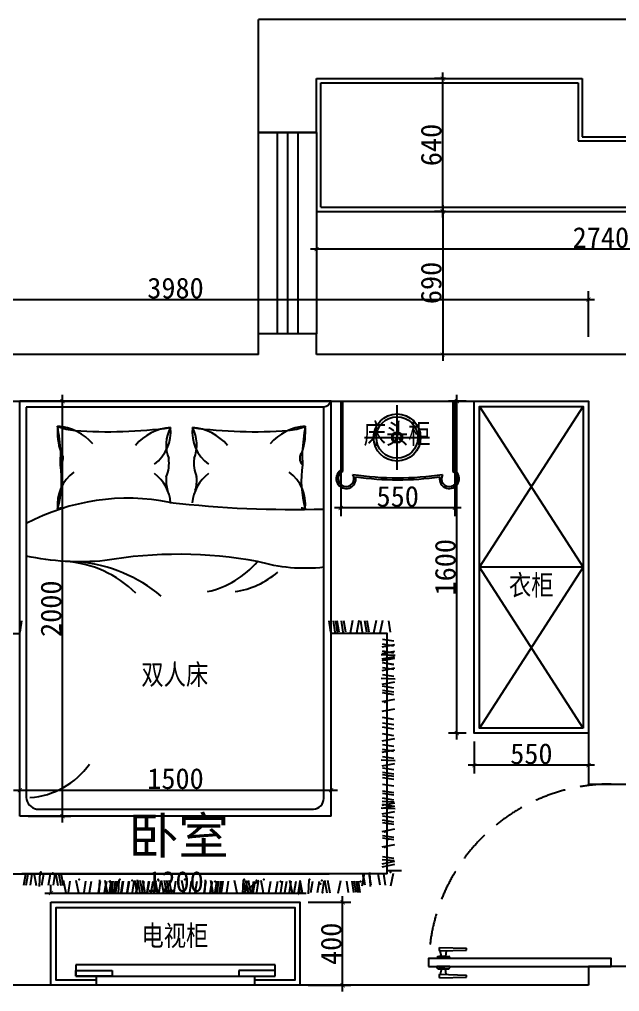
# Model space of a CAD drawing. Extents: x 13886 to 74789, y -750269 to -704302.
# Drawn here: x 52432 to 55324, y -739241 to -734556 of the extents above; entities that cross this region are included whole.
import ezdxf

# ---------------------------------------------------------------- set-up
doc = ezdxf.new("R2010")
doc.units = 0
doc.header["$LTSCALE"] = 10
doc.linetypes.add('TRATTEGGIATA2', pattern=[0.375, 0.25, -0.125])
doc.layers.get('0').update_dxf_attribs({"linetype": 'CONTINUOUS'})
doc.layers.get('DEFPOINTS').update_dxf_attribs({"linetype": 'CONTINUOUS'})
for name, color, linetype in [('__2', 30, 'CONTINUOUS'), ('___', 3, 'CONTINUOUS'), ('___0', 250, 'CONTINUOUS'), ('___1', 7, 'CONTINUOUS'), ('____', 45, 'CONTINUOUS'), ('____0', 250, 'CONTINUOUS'), ('_____', 5, 'CONTINUOUS'), ('________IFF-FURN-DETAIL', 252, 'CONTINUOUS')]:
    doc.layers.add(name, color=color, linetype=linetype)
doc.styles.add('DIM', font='arial.ttf')
doc.styles.add('DIM_FONT', font='TXT.shx', dxfattribs={"width": 0.8})
doc.styles.get("Standard").update_dxf_attribs({"font": 'NSimSun.ttf'})
doc.dimstyles.get("Standard").update_dxf_attribs({"dimtxt": 0.18, "dimasz": 0.18, "dimexe": 0.18, "dimexo": 0.0625, "dimgap": 0.09, "dimtad": 0, "dimtih": 1, "dimtoh": 1, "dimdec": 4, "dimzin": 0, "dimtxsty": 'STANDARD', "dimcen": 0.09, "dimazin": 3, "dimtfac": 1, "dimtdec": 4, "dimtofl": 0, "dimtmove": 0, "dimatfit": 3, "dimtolj": 1, "dimtzin": 0})

# ---------------------------------------------------------------- blocks, each defined once
blk = doc.blocks.new('_ARCHTICK')
at = {"color": 0, "linetype": 'BYBLOCK', "const_width": 0.15}
blk.add_lwpolyline([(-0.5, -0.5), (0.5, 0.5)], dxfattribs=at)
blk = doc.blocks.new('*D11')
at = {"layer": '___1', "color": 250, "ltscale": 60}
for p, q in [((54472, -735450.7), (54472, -736200.7)), ((54486.1, -735480.7), (54432, -735480.7)), ((54486.1, -736170.7), (54432, -736170.7))]:
    blk.add_line(p, q, dxfattribs=at)
at = {"layer": 'DEFPOINTS', "color": 0, "ltscale": 60}
for p in [(54526.1, -735480.7), (54472, -736170.7), (54526.1, -736170.7)]:
    blk.add_point(p, dxfattribs=at)
at = {"layer": '___1', "color": 250, "ltscale": 60, "xscale": 20, "yscale": 20, "zscale": 20}
for p, rotation in [((54472, -735480.7), 90), ((54472, -736170.7), 270)]:
    blk.add_blockref('_ARCHTICK', p, dxfattribs=dict(at, rotation=rotation))
at = {"layer": '___1', "color": 8, "ltscale": 60, "insert": (54417, -735825.7), "char_height": 100, "attachment_point": 5, "rotation": 90}
blk.add_mtext('\\A1;690', dxfattribs=at)
blk = doc.blocks.new('EWRWR')
at = {"layer": '____'}
for p, q in [((145399.3, -689238.5), (145399.3, -689306.1)), ((146599.8, -689238.5), (145399.3, -689238.5)), ((146599.8, -689306.1), (146599.8, -689238.5)), ((145399.3, -689306.1), (145399.3, -689272.3)), ((146599.8, -689306.1), (146599.8, -689272.3)), ((145399.3, -689306.1), (146599.8, -689306.1)), ((145524.4, -689361.1), (145524.4, -689306.1)), ((146474.7, -689361.1), (145524.4, -689361.1)), ((146474.7, -689306.1), (146474.7, -689361.1))]:
    blk.add_line(p, q, dxfattribs=at)
at = {"layer": '____0', "linetype": 'CONTINUOUS'}
for p, q in [((145399.3, -689272.3), (145618.4, -689272.3)), ((145618.4, -689272.3), (145618.4, -689306.1)), ((146380.7, -689272.3), (146380.7, -689306.1)), ((146599.8, -689272.3), (146380.7, -689272.3)), ((145618.4, -689306.1), (145399.3, -689306.1)), ((145524.4, -689306.1), (146474.7, -689306.1)), ((146380.7, -689306.1), (146599.8, -689306.1))]:
    blk.add_line(p, q, dxfattribs=at)
blk = doc.blocks.new('*D339')
at = {"layer": '___1', "color": 250, "ltscale": 60}
for p, q in [((53864.4, -735520.7), (53864.4, -735702.6)), ((56604.4, -735520.7), (56604.4, -735702.6)), ((56634.4, -735662.6), (53834.4, -735662.6))]:
    blk.add_line(p, q, dxfattribs=at)
at = {"layer": 'DEFPOINTS', "color": 0, "ltscale": 60}
for p in [(53864.4, -735480.7), (56604.4, -735480.7), (53864.4, -735662.6)]:
    blk.add_point(p, dxfattribs=at)
at = {"layer": '___1', "color": 250, "ltscale": 60, "xscale": 20, "yscale": 20, "zscale": 20, "rotation": 180}
blk.add_blockref('_ARCHTICK', (53864.4, -735662.6), dxfattribs=at)
at = {"layer": '___1', "color": 250, "ltscale": 60, "xscale": 20, "yscale": 20, "zscale": 20}
blk.add_blockref('_ARCHTICK', (56604.4, -735662.6), dxfattribs=at)
at = {"layer": '___1', "color": 8, "ltscale": 60, "insert": (55234.4, -735607.6), "char_height": 100, "attachment_point": 5}
blk.add_mtext('\\A1;2740', dxfattribs=at)
blk = doc.blocks.new('*D1902')
at = {"layer": '___1', "color": 250, "ltscale": 60}
for p, q in [((54486.1, -734840.7), (54432, -734840.7)), ((54472, -735510.7), (54472, -734810.7)), ((54486.1, -735480.7), (54432, -735480.7))]:
    blk.add_line(p, q, dxfattribs=at)
at = {"layer": 'DEFPOINTS', "color": 0, "ltscale": 60}
for p in [(54472, -734840.7), (54526.1, -734840.7), (54526.1, -735480.7)]:
    blk.add_point(p, dxfattribs=at)
at = {"layer": '___1', "color": 250, "ltscale": 60, "xscale": 20, "yscale": 20, "zscale": 20}
for p, rotation in [((54472, -734840.7), 90), ((54472, -735480.7), 270)]:
    blk.add_blockref('_ARCHTICK', p, dxfattribs=dict(at, rotation=rotation))
at = {"layer": '___1', "color": 8, "ltscale": 60, "insert": (54417, -735160.7), "char_height": 100, "attachment_point": 5, "rotation": 90}
blk.add_mtext('\\A1;640', dxfattribs=at)
blk = doc.blocks.new('*D1905')
at = {"layer": '___1', "color": 250, "ltscale": 60}
for p, q in [((52434.4, -738355.7), (52434.4, -738230)), ((53934.4, -738355.7), (53934.4, -738230)), ((52404.4, -738270), (53964.4, -738270))]:
    blk.add_line(p, q, dxfattribs=at)
at = {"layer": 'DEFPOINTS', "color": 0, "ltscale": 60}
for p in [(53934.4, -738270), (52434.4, -738395.7), (53934.4, -738395.7)]:
    blk.add_point(p, dxfattribs=at)
at = {"layer": '___1', "color": 250, "ltscale": 60, "xscale": 20, "yscale": 20, "zscale": 20, "rotation": 180}
blk.add_blockref('_ARCHTICK', (52434.4, -738270), dxfattribs=at)
at = {"layer": '___1', "color": 250, "ltscale": 60, "xscale": 20, "yscale": 20, "zscale": 20}
blk.add_blockref('_ARCHTICK', (53934.4, -738270), dxfattribs=at)
at = {"layer": '___1', "color": 8, "ltscale": 60, "insert": (53184.4, -738215), "char_height": 100, "attachment_point": 5}
blk.add_mtext('\\A1;1500', dxfattribs=at)
blk = doc.blocks.new('*D1906')
at = {"layer": '___1', "color": 250, "ltscale": 60}
for p, q in [((52640, -738425.7), (52640, -736365.7)), ((52474.4, -736395.7), (52680, -736395.7)), ((52474.4, -738395.7), (52680, -738395.7))]:
    blk.add_line(p, q, dxfattribs=at)
at = {"layer": 'DEFPOINTS', "color": 0, "ltscale": 60}
for p in [(52434.4, -736395.7), (52640, -736395.7), (52434.4, -738395.7)]:
    blk.add_point(p, dxfattribs=at)
at = {"layer": '___1', "color": 250, "ltscale": 60, "xscale": 20, "yscale": 20, "zscale": 20}
for p, rotation in [((52640, -736395.7), 90), ((52640, -738395.7), 270)]:
    blk.add_blockref('_ARCHTICK', p, dxfattribs=dict(at, rotation=rotation))
at = {"layer": '___1', "color": 8, "ltscale": 60, "insert": (52585, -737395.7), "char_height": 100, "attachment_point": 5, "rotation": 90}
blk.add_mtext('\\A1;2000', dxfattribs=at)
blk = doc.blocks.new('*D1907')
at = {"layer": '___1', "color": 250, "ltscale": 60}
for p, q in [((53980.4, -736435.7), (53980.4, -736950)), ((54530.4, -736435.7), (54530.4, -736950)), ((54560.4, -736910), (53950.4, -736910))]:
    blk.add_line(p, q, dxfattribs=at)
at = {"layer": 'DEFPOINTS', "color": 0, "ltscale": 60}
for p in [(53980.4, -736395.7), (54530.4, -736395.7), (53980.4, -736910)]:
    blk.add_point(p, dxfattribs=at)
at = {"layer": '___1', "color": 250, "ltscale": 60, "xscale": 20, "yscale": 20, "zscale": 20, "rotation": 180}
blk.add_blockref('_ARCHTICK', (53980.4, -736910), dxfattribs=at)
at = {"layer": '___1', "color": 250, "ltscale": 60, "xscale": 20, "yscale": 20, "zscale": 20}
blk.add_blockref('_ARCHTICK', (54530.4, -736910), dxfattribs=at)
at = {"layer": '___1', "color": 8, "ltscale": 60, "insert": (54255.4, -736855), "char_height": 100, "attachment_point": 5}
blk.add_mtext('\\A1;550', dxfattribs=at)
blk = doc.blocks.new('*D1908')
at = {"layer": '___1', "color": 250, "ltscale": 60}
for p, q in [((54624.4, -738035.7), (54624.4, -738190)), ((55174.4, -738035.7), (55174.4, -738190)), ((55204.4, -738150), (54594.4, -738150))]:
    blk.add_line(p, q, dxfattribs=at)
at = {"layer": 'DEFPOINTS', "color": 0, "ltscale": 60}
for p in [(54624.4, -737995.7), (55174.4, -737995.7), (54624.4, -738150)]:
    blk.add_point(p, dxfattribs=at)
at = {"layer": '___1', "color": 250, "ltscale": 60, "xscale": 20, "yscale": 20, "zscale": 20, "rotation": 180}
blk.add_blockref('_ARCHTICK', (54624.4, -738150), dxfattribs=at)
at = {"layer": '___1', "color": 250, "ltscale": 60, "xscale": 20, "yscale": 20, "zscale": 20}
blk.add_blockref('_ARCHTICK', (55174.4, -738150), dxfattribs=at)
at = {"layer": '___1', "color": 8, "ltscale": 60, "insert": (54899.4, -738095), "char_height": 100, "attachment_point": 5}
blk.add_mtext('\\A1;550', dxfattribs=at)
blk = doc.blocks.new('*D1909')
at = {"layer": '___1', "color": 250, "ltscale": 60}
for p, q in [((54540, -738025.7), (54540, -736365.7)), ((54584.4, -736395.7), (54500, -736395.7)), ((54584.4, -737995.7), (54500, -737995.7))]:
    blk.add_line(p, q, dxfattribs=at)
at = {"layer": 'DEFPOINTS', "color": 0, "ltscale": 60}
for p in [(54540, -736395.7), (54624.4, -736395.7), (54624.4, -737995.7)]:
    blk.add_point(p, dxfattribs=at)
at = {"layer": '___1', "color": 250, "ltscale": 60, "xscale": 20, "yscale": 20, "zscale": 20}
for p, rotation in [((54540, -736395.7), 90), ((54540, -737995.7), 270)]:
    blk.add_blockref('_ARCHTICK', p, dxfattribs=dict(at, rotation=rotation))
at = {"layer": '___1', "color": 8, "ltscale": 60, "insert": (54485, -737195.7), "char_height": 100, "attachment_point": 5, "rotation": 90}
blk.add_mtext('\\A1;1600', dxfattribs=at)
blk = doc.blocks.new('*D1910')
at = {"layer": '___1', "color": 250, "ltscale": 60}
for p, q in [((52584.4, -738770.7), (52584.4, -738726.3)), ((53784.4, -738770.7), (53784.4, -738726.3)), ((52554.4, -738766.3), (53814.4, -738766.3))]:
    blk.add_line(p, q, dxfattribs=at)
at = {"layer": 'DEFPOINTS', "color": 0, "ltscale": 60}
for p in [(53784.4, -738766.3), (52584.4, -738810.7), (53784.4, -738810.7)]:
    blk.add_point(p, dxfattribs=at)
at = {"layer": '___1', "color": 250, "ltscale": 60, "xscale": 20, "yscale": 20, "zscale": 20, "rotation": 180}
blk.add_blockref('_ARCHTICK', (52584.4, -738766.3), dxfattribs=at)
at = {"layer": '___1', "color": 250, "ltscale": 60, "xscale": 20, "yscale": 20, "zscale": 20}
blk.add_blockref('_ARCHTICK', (53784.4, -738766.3), dxfattribs=at)
at = {"layer": '___1', "color": 8, "ltscale": 60, "insert": (53184.4, -738711.3), "char_height": 100, "attachment_point": 5}
blk.add_mtext('\\A1;1200', dxfattribs=at)
blk = doc.blocks.new('*D1911')
at = {"layer": '___1', "color": 250, "ltscale": 60}
for p, q in [((53824.4, -738810.7), (54030, -738810.7)), ((53990, -739240.7), (53990, -738780.7)), ((53824.4, -739210.7), (54030, -739210.7))]:
    blk.add_line(p, q, dxfattribs=at)
at = {"layer": 'DEFPOINTS', "color": 0, "ltscale": 60}
for p in [(53784.4, -738810.7), (53990, -738810.7), (53784.4, -739210.7)]:
    blk.add_point(p, dxfattribs=at)
at = {"layer": '___1', "color": 250, "ltscale": 60, "xscale": 20, "yscale": 20, "zscale": 20}
for p, rotation in [((53990, -738810.7), 90), ((53990, -739210.7), 270)]:
    blk.add_blockref('_ARCHTICK', p, dxfattribs=dict(at, rotation=rotation))
at = {"layer": '___1', "color": 8, "ltscale": 60, "insert": (53935, -739010.7), "char_height": 100, "attachment_point": 5, "rotation": 90}
blk.add_mtext('\\A1;400', dxfattribs=at)
blk = doc.blocks.new('*D1978')
at = {"layer": '___1', "color": 250, "ltscale": 60}
for p, q in [((51194.4, -736086), (51194.4, -735866)), ((55174.4, -736086), (55174.4, -735866)), ((51164.4, -735906), (55204.4, -735906))]:
    blk.add_line(p, q, dxfattribs=at)
at = {"layer": 'DEFPOINTS', "color": 0, "ltscale": 60}
for p in [(55174.4, -735906), (51194.4, -736395.7), (55174.4, -736395.7)]:
    blk.add_point(p, dxfattribs=at)
at = {"layer": '___1', "color": 250, "ltscale": 60, "xscale": 20, "yscale": 20, "zscale": 20, "rotation": 180}
blk.add_blockref('_ARCHTICK', (51194.4, -735906), dxfattribs=at)
at = {"layer": '___1', "color": 250, "ltscale": 60, "xscale": 20, "yscale": 20, "zscale": 20}
blk.add_blockref('_ARCHTICK', (55174.4, -735906), dxfattribs=at)
at = {"layer": '___1', "color": 252, "ltscale": 60, "insert": (53184.4, -735851), "char_height": 100, "attachment_point": 5}
blk.add_mtext('\\A1;3980', dxfattribs=at)

msp = doc.modelspace()

# ---------------------------------------------------------------- linework, layer by layer
at = {"ltscale": 60}
for p, q in [((66889.4, -734555.7), (53584.4, -734555.7)), ((53584.4, -735100.7), (53584.4, -734555.7)), ((53864.4, -735100.7), (53864.4, -734840.7)), ((53864.4, -734840.7), (55144.4, -734840.7)), ((55144.4, -734840.7), (55144.4, -735120.7)), ((53864.4, -735100.7), (53584.4, -735100.7)), ((55144.4, -735120.7), (55674.4, -735120.7)), ((53584.4, -736170.7), (53584.4, -736070.7)), ((53864.4, -736070.7), (53584.4, -736070.7)), ((53864.4, -736170.7), (53864.4, -736070.7)), ((53584.4, -736170.7), (50914.4, -736170.7)), ((55394.4, -736170.7), (53864.4, -736170.7)), ((51194.4, -736395.7), (55174.4, -736395.7)), ((55174.4, -736395.7), (55174.4, -738240.7)), ((55174.4, -738240.7), (55394.4, -738240.7)), ((55394.4, -739120.7), (55174.4, -739120.7)), ((55174.4, -739120.7), (55174.4, -739210.7)), ((55174.4, -739210.7), (51824.4, -739210.7))]:
    msp.add_line(p, q, dxfattribs=at)
at = {"layer": '___', "ltscale": 60}
for p, q in [((53674.4, -735100.7), (53674.4, -736070.7)), ((53724.4, -735100.7), (53724.4, -736070.7)), ((53774.4, -735100.7), (53774.4, -736070.7))]:
    msp.add_line(p, q, dxfattribs=at)
msp.add_lwpolyline([(53584.4, -735100.7), (53864.4, -735100.7), (53864.4, -736070.7), (53584.4, -736070.7)], close=True, dxfattribs=at)
at = {"layer": '___0'}
for p, q in [((53989.8, -736395.7), (53989.8, -736734.4)), ((54252.2, -736726.8), (54252.2, -736414.4)), ((54521.1, -736395.7), (54521.1, -736734.4)), ((54096, -736570.6), (54408.4, -736570.6)), ((52435.3, -737509.3), (52444, -737454.1)), ((53933.4, -737509.3), (53924.7, -737454.1)), ((53953.8, -737509.3), (53945.1, -737454.1)), ((53965.4, -737509.3), (53956.7, -737454.1)), ((53972.9, -737509.3), (53964.1, -737454.1)), ((53993.2, -737509.3), (53984.5, -737454.1)), ((54004.8, -737509.3), (53996.1, -737454.1)), ((54028.1, -737512.2), (54039.7, -737451.2)), ((54058.6, -737512.2), (54070.2, -737451.2)), ((54085.6, -737509.3), (54076.9, -737454.1)), ((54106, -737509.3), (54097.3, -737454.1)), ((54117.6, -737509.3), (54108.9, -737454.1)), ((54140.8, -737512.2), (54152.5, -737451.2)), ((54171.4, -737512.2), (54183, -737451.2)), ((54220.8, -737509.3), (54212, -737454.1)), ((54237.2, -737552.2), (54182, -737543.5)), ((54240.1, -737569.7), (54179.1, -737581.3)), ((54240.1, -737601.6), (54179.1, -737613.3)), ((54237.2, -737575.5), (54182, -737566.8)), ((54237.2, -737609.6), (54182, -737600.9)), ((54243, -737621.2), (54176.2, -737618.3)), ((54240.1, -737627.8), (54179.1, -737639.4)), ((54240.1, -737635.8), (54179.1, -737647.4)), ((54240.1, -737683), (54179.1, -737694.6)), ((54237.2, -737664.8), (54182, -737656.1)), ((54237.2, -737665.6), (54182, -737656.8)), ((54237.2, -737688.8), (54182, -737680.1)), ((54243, -737734.6), (54176.2, -737731.6)), ((54237.2, -737722.9), (54182, -737714.2)), ((54240.1, -737749.1), (54179.1, -737760.7)), ((54237.2, -737778.1), (54182, -737769.4)), ((54237.2, -737798.5), (54182, -737789.8)), ((54240.1, -737833.3), (54179.1, -737845)), ((54237.2, -737810.1), (54182, -737801.4)), ((54240.1, -737879.8), (54179.1, -737891.5)), ((54237.2, -737929.2), (54182, -737920.5)), ((54237.2, -737955.4), (54182, -737946.7)), ((54237.2, -737975.7), (54182, -737967)), ((54240.1, -738022.3), (54179.1, -738034)), ((54237.2, -738007.7), (54182, -737999)), ((54237.2, -738060.1), (54182, -738051.4)), ((54237.2, -738083.4), (54182, -738074.6)), ((54240.1, -738077.6), (54179.1, -738089.2)), ((54237.2, -738117.5), (54182, -738108.8)), ((54243, -738129.1), (54176.2, -738126.2)), ((54240.1, -738143.6), (54179.1, -738155.3)), ((54237.2, -738172.7), (54182, -738164)), ((54237.2, -738193), (54182, -738184.3)), ((54237.2, -738204.7), (54182, -738195.9)), ((54237.2, -738219.2), (54182, -738210.4)), ((54237.2, -738251.1), (54182, -738242.4)), ((54237.2, -738283.1), (54182, -738274.4)), ((54237.2, -738294.7), (54182, -738286)), ((54240.1, -738332.5), (54179.1, -738344.1)), ((54240.1, -738347), (54179.1, -738358.6)), ((54237.7, -738328.4), (54180.4, -738324.7)), ((54237.2, -738317.9), (54182, -738309.2)), ((54237.2, -738348.4), (54182, -738339.6)), ((54243, -738360), (54176.2, -738357.1)), ((54240.1, -738374.5), (54179.1, -738386.1)), ((54237.2, -738403.6), (54182, -738394.8)), ((54237.2, -738423.9), (54182, -738415.2)), ((54237.2, -738435.5), (54182, -738426.8)), ((54240.1, -738458.8), (54179.1, -738470.4)), ((54237.2, -738498.5), (54182, -738489.8)), ((54240.1, -738533.4), (54179.1, -738545)), ((54237.2, -738510.1), (54182, -738501.4)), ((54240.1, -738614.4), (54179.1, -738626.1)), ((54240.1, -738629), (54179.1, -738640.6)), ((54237.7, -738610.4), (54180.4, -738606.6)), ((54237.2, -738599.9), (54182, -738591.2)), ((52453.6, -738728.3), (52462.4, -738673.2)), ((52465.3, -738728.3), (52474, -738673.2)), ((52485.6, -738728.3), (52494.3, -738673.2)), ((52514.7, -738731.2), (52503, -738670.3)), ((52529.2, -738734.2), (52532.1, -738667.4)), ((52540.8, -738728.3), (52549.5, -738673.2)), ((52572.8, -738728.3), (52581.5, -738673.2)), ((52596, -738728.3), (52604.7, -738673.2)), ((52619.3, -738731.2), (52607.6, -738670.3)), ((52633.8, -738731.2), (52622.2, -738670.3)), ((52645.4, -738731.2), (52633.8, -738670.3)), ((54083.4, -738731.2), (54095, -738670.3)), ((54096.7, -738728.3), (54088, -738673.2)), ((54097.9, -738728.3), (54089.2, -738673.2)), ((54097.9, -738728.3), (54089.2, -738673.2)), ((54126.9, -738728.3), (54118.2, -738673.2)), ((54124, -738734.2), (54121.1, -738667.4)), ((54170.5, -738728.3), (54161.8, -738673.2)), ((54196.7, -738728.3), (54188, -738673.2)), ((54204.4, -738656.7), (54273.4, -738656.7)), ((54222.8, -738731.2), (54234.4, -738670.3)), ((52657, -738766.3), (52645.4, -738705.3)), ((52668.7, -738763.4), (52677.4, -738708.2)), ((52718, -738766.3), (52706.4, -738705.3)), ((52744.2, -738763.4), (52752.9, -738708.2)), ((52770.3, -738763.4), (52779.1, -738708.2)), ((52813.9, -738763.4), (52822.6, -738708.2)), ((52816.8, -738769.2), (52819.7, -738702.4)), ((52843, -738763.4), (52851.7, -738708.2)), ((52843, -738763.4), (52851.7, -738708.2)), ((52844.1, -738763.4), (52852.8, -738708.2)), ((52857.5, -738766.3), (52845.9, -738705.3)), ((52866.2, -738763.4), (52874.9, -738708.2)), ((52882, -738766.3), (52870.4, -738705.3)), ((52876.1, -738763.4), (52884.8, -738708.2)), ((52886.6, -738763.4), (52895.3, -738708.2)), ((52896.4, -738763.4), (52905.1, -738708.2)), ((52910.2, -738769.2), (52913.1, -738702.4)), ((52921.9, -738763.4), (52930.6, -738708.2)), ((52922.6, -738763.4), (52931.3, -738708.2)), ((52925.2, -738763.4), (52934, -738708.2)), ((52951.4, -738763.4), (52960.1, -738708.2)), ((52953.8, -738763.4), (52962.5, -738708.2)), ((52977.1, -738763.4), (52985.8, -738708.2)), ((53000.3, -738766.3), (52988.7, -738705.3)), ((52995, -738763.4), (53003.7, -738708.2)), ((52997.9, -738769.2), (53000.8, -738702.4)), ((53014.8, -738766.3), (53003.2, -738705.3)), ((53026.5, -738766.3), (53014.8, -738705.3)), ((53024, -738763.4), (53032.7, -738708.2)), ((53024, -738763.4), (53032.7, -738708.2)), ((53038.1, -738766.3), (53026.5, -738705.3)), ((53038.6, -738766.3), (53026.9, -738705.3)), ((53047.3, -738763.4), (53056, -738708.2)), ((53049.7, -738763.4), (53058.4, -738708.2)), ((53067.6, -738763.4), (53076.3, -738708.2)), ((53082, -738763.4), (53090.7, -738708.2)), ((53099.1, -738766.3), (53087.5, -738705.3)), ((53105.2, -738763.4), (53113.9, -738708.2)), ((53128.5, -738766.3), (53116.8, -738705.3)), ((53143, -738766.3), (53131.4, -738705.3)), ((53154.6, -738766.3), (53143, -738705.3)), ((53166.2, -738766.3), (53154.6, -738705.3)), ((53177.9, -738763.4), (53186.6, -738708.2)), ((53227.2, -738766.3), (53215.6, -738705.3)), ((53253.4, -738763.4), (53262.1, -738708.2)), ((53279.5, -738763.4), (53288.3, -738708.2)), ((53323.1, -738763.4), (53331.8, -738708.2)), ((53326, -738769.2), (53328.9, -738702.4)), ((53352.2, -738763.4), (53360.9, -738708.2)), ((53352.2, -738763.4), (53360.9, -738708.2)), ((53353.3, -738763.4), (53362, -738708.2)), ((53366.7, -738766.3), (53355.1, -738705.3)), ((53375.4, -738763.4), (53384.1, -738708.2)), ((53385.3, -738763.4), (53394, -738708.2)), ((53395.8, -738763.4), (53404.5, -738708.2)), ((53405.6, -738763.4), (53414.3, -738708.2)), ((53431.8, -738763.4), (53440.5, -738708.2)), ((53481.2, -738766.3), (53469.5, -738705.3)), ((53509.4, -738769.2), (53512.3, -738702.4)), ((53509.5, -738766.3), (53587.9, -738705.3)), ((53524, -738766.3), (53512.4, -738705.3)), ((53521.1, -738763.4), (53529.8, -738708.2)), ((53535.7, -738766.3), (53524, -738705.3)), ((53547.3, -738766.3), (53535.7, -738705.3)), ((53553, -738763.4), (53561.7, -738708.2)), ((53558.9, -738763.4), (53567.6, -738708.2)), ((53576.3, -738763.4), (53585, -738708.2)), ((53608.3, -738766.3), (53596.7, -738705.3)), ((53634.4, -738763.4), (53643.2, -738708.2)), ((53668.3, -738763.4), (53677, -738708.2)), ((53668.3, -738763.4), (53677, -738708.2)), ((53691.5, -738763.4), (53700.2, -738708.2)), ((53711.8, -738763.4), (53720.6, -738708.2)), ((53733.2, -738763.4), (53741.9, -738708.2)), ((53733.2, -738763.4), (53741.9, -738708.2)), ((53747.8, -738766.3), (53736.1, -738705.3)), ((53756.5, -738763.4), (53765.2, -738708.2)), ((53776.8, -738763.4), (53785.5, -738708.2)), ((53797.2, -738766.3), (53785.6, -738705.3)), ((53825.5, -738769.2), (53828.4, -738702.4)), ((53837.1, -738763.4), (53845.8, -738708.2)), ((53869.1, -738763.4), (53877.8, -738708.2)), ((53892.3, -738763.4), (53901.1, -738708.2)), ((53915.6, -738766.3), (53904, -738705.3)), ((53930.1, -738766.3), (53918.5, -738705.3)), ((53968.9, -738766.3), (53980.5, -738705.3)), ((54018.3, -738763.4), (54009.6, -738708.2)), ((54044.4, -738763.4), (54035.7, -738708.2)), ((54054.3, -738763.4), (54045.6, -738708.2)), ((54064.8, -738763.4), (54056.1, -738708.2)), ((54074.6, -738763.4), (54065.9, -738708.2))]:
    msp.add_line(p, q, dxfattribs=at)
for points in [[(53929.4, -736395.7, -0.39642), (53899.4, -736424), (53124.4, -736424), (52465.3, -736424)], [(52465.3, -736424), (52465.3, -738305.3, 0.325595), (52515.3, -738362.2), (53849.4, -738362.2, 0.382387), (53899.4, -738309.9), (53899.4, -736424)], [(53899.4, -737195.9, -0.100832), (53580.1, -737167.9, 0.087883), (52843.2, -737163.6, -0.079495), (52465.3, -737141.9)]]:
    msp.add_lwpolyline(points, format="xyb", dxfattribs=at)
for radius in [113.4, 99.9, 25.8, 22.1]:
    msp.add_circle((54252.2, -736570.6), radius, dxfattribs=at)
for centre, radius, start, end in [((52923.8, -736541.6), 308.5, 175.3048, 198.6942), ((52729.2, -736243.9), 294.8, 247.5179, 264.267), ((52599.3, -736760.7), 245, 40.4189, 85.9871), ((51001.1, -736777.7), 1636.4, 4.8098, 9.1892), ((52856.9, -734174.5), 2368, 266.1927, 277.3615), ((53177.5, -736767.3), 245, 94.0129, 139.5811), ((52967.1, -736542.9), 194.3, 306.5711, 5.89), ((53316.1, -736606.6), 176.7, 151.7736, 201.6983), ((53459.2, -736542.9), 194.3, 174.11, 233.4289), ((53248.8, -736767.3), 245, 40.4189, 85.9871), ((53110.2, -736606.6), 176.7, 338.3017, 28.2264), ((53569.3, -734174.5), 2368, 262.6385, 273.8073), ((53827, -736760.7), 245, 94.0129, 139.5811), ((53697.1, -736243.9), 294.8, 275.733, 292.4821), ((53502.4, -736541.6), 308.5, 341.3058, 4.6952), ((55425.2, -736777.7), 1636.4, 170.8108, 175.1902), ((52598.6, -736670.4), 44.6, 314.4736, 42.1713), ((50270.5, -736594.7), 2361.8, 357.3905, 358.8876), ((53827.7, -736670.4), 44.6, 137.8287, 225.5264), ((56155.8, -736594.7), 2361.8, 181.1124, 182.6095), ((52140, -736777.3), 495.6, 344.0243, 8.7071), ((52985.2, -736694), 168.1, 337.017, 7.5368), ((53441.1, -736694), 168.1, 172.4632, 202.983), ((54286.3, -736777.3), 495.6, 171.2929, 195.9757), ((52809.7, -736893.7), 194.3, 126.5711, 185.89), ((52967.1, -736900.4), 194.3, 4.3181, 53.4289), ((53322.7, -736774.9), 183.4, 175.2233, 196.23), ((53459.2, -736900.4), 194.3, 126.5711, 175.6819), ((53103.6, -736774.9), 183.4, 343.77, 4.7767), ((53616.6, -736893.7), 194.3, 354.11, 53.4289), ((54006.4, -736768.9), 38.2, 115.784, 31.7834), ((54255.4, -735303.3), 1461.5, 261.4814, 278.5186), ((54504.4, -736768.9), 38.2, 148.2166, 64.216), ((52954.8, -737904.4), 1041.2, 78.752, 118.0383), ((53751.7, -731740), 5177.4, 263.4137, 271.6347), ((52879.8, -738680.9), 1786.8, 97.8585, 98.4763), ((52599.3, -736669.3), 245, 274.0129, 278.3417), ((53546.5, -738680.9), 1786.8, 81.5237, 82.1415), ((53827, -736669.3), 245, 261.6583, 265.9871), ((52621.1, -737692.6), 525.8, 44.9499, 86.478), ((52648.3, -737897), 731, 50.3204, 84.2099), ((53237.4, -736872.8), 452.3, 283.0328, 319.2667), ((53416.7, -736922.7), 394.5, 277.9519, 311.2714), ((52459.1, -737927.3), 378.7, 273.5707, 325.0684)]:
    msp.add_arc(centre, radius, start, end, dxfattribs=at)
for p in [(54209, -737805.9), (54193.3, -737845.3), (54209, -738200.4), (54209, -738431.3), (54193.3, -738470.8), (54209, -738505.9), (54193.3, -738545.4), (52534.7, -738665.6), (52594, -738670.4), (54221.2, -738665.8), (52719.7, -738700.9), (52865.6, -738710.1), (52915.7, -738700.7), (52975, -738705.5), (53100.7, -738700.9), (53103.2, -738705.5), (53228.9, -738700.9), (53374.8, -738710.1), (53514.9, -738700.7), (53574.2, -738705.5), (53609.9, -738700.9), (53690.9, -738710.1), (53831, -738700.7), (53883.6, -738722.3), (53890.3, -738705.5), (54075.2, -738710.1), (53893.5, -738762.9)]:
    msp.add_point(p, dxfattribs=at)
at = {"layer": '____', "ltscale": 60}
for p, q in [((53864.4, -735480.7), (56604.4, -735480.7)), ((52434.4, -738395.7), (52434.4, -736395.7)), ((53934.4, -736395.7), (52434.4, -736395.7)), ((53934.4, -738395.7), (53934.4, -736395.7)), ((53980.4, -736395.7), (53980.4, -736729)), ((53980.4, -736395.7), (54530.4, -736395.7)), ((54530.4, -736395.7), (54530.4, -736729.1)), ((53934.4, -738395.7), (52434.4, -738395.7)), ((52164.4, -738673.2), (53924.8, -738673.2)), ((54204.4, -738673.2), (52444, -738673.2)), ((54457.4, -739028.2), (54586.5, -739032.1)), ((54457.4, -739045.1), (54586.5, -739041.2)), ((54465.8, -739072.2), (54460.1, -739045)), ((54488.6, -739044.2), (54485.4, -739072.2)), ((54482.1, -739072.2), (54453.4, -739072.2)), ((54482.1, -739130.5), (54453.4, -739130.5)), ((54465.8, -739130.5), (54460.1, -739157.7)), ((54488.6, -739158.6), (54485.4, -739130.5)), ((54457.4, -739157.6), (54586.5, -739161.5)), ((54457.4, -739174.5), (54586.5, -739170.6))]:
    msp.add_line(p, q, dxfattribs=at)
for points in [[(55174.4, -737995.7), (54624.4, -737995.7), (54624.4, -736395.7), (55174.4, -736395.7)], [(52584.4, -738810.7), (53784.4, -738810.7), (53784.4, -739210.7), (52584.4, -739210.7)], [(54404.3, -739120.7), (55284.3, -739120.7), (55284.3, -739082), (54404.3, -739082)]]:
    msp.add_lwpolyline(points, close=True, dxfattribs=at)
for points in [[(52164.4, -738673.2), (52164.4, -737515.7), (52434.4, -737515.7)], [(54204.4, -738673.2), (54204.4, -737515.7), (53934.4, -737515.7)], [(54507.2, -739077), (54507.2, -739082), (54444.1, -739082), (54444.1, -739077)], [(54449.3, -739072.2), (54502, -739072.2)], [(54507.2, -739125.8), (54507.2, -739120.7), (54444.1, -739120.7), (54444.1, -739125.8)], [(54449.3, -739130.5), (54502, -739130.5)]]:
    msp.add_lwpolyline(points, dxfattribs=at)
for centre, radius, start, end in [((54006.4, -736768.9), 47.6, 123.0907, 10.4547), ((54255.4, -735303.3), 1470.9, 262.0985, 277.9015), ((54504.4, -736768.9), 47.6, 169.5453, 56.9093), ((54468.4, -739036.7), 13.9, 142.6121, 217.3879), ((54576.7, -739036.7), 10.7, 334.8514, 25.1486), ((54452.8, -739081.3), 9.68, 111.1187, 153.7461), ((54498.5, -739081.3), 9.68, 26.2539, 68.8813), ((54452.8, -739121.5), 9.68, 206.2539, 248.8813), ((54498.5, -739121.5), 9.68, 291.1187, 333.7461), ((54468.4, -739166.1), 13.9, 142.6121, 217.3879), ((54576.7, -739166.1), 10.7, 334.8514, 25.1486)]:
    msp.add_arc(centre, radius, start, end, dxfattribs=at)
at = {"layer": '____0'}
for p, q in [((53884.4, -734860.7), (55124.4, -734860.7)), ((53884.4, -735460.7), (53884.4, -734860.7)), ((55124.4, -734860.7), (55124.4, -735140.7)), ((55124.4, -735140.7), (55694.4, -735140.7)), ((53884.4, -735460.7), (56624.4, -735460.7)), ((54649.4, -736420.7), (55149.4, -737195.7)), ((54649.4, -737195.7), (55149.4, -736420.7)), ((55149.4, -737195.7), (54649.4, -737195.7)), ((55149.4, -737195.7), (54649.4, -737970.7)), ((55149.4, -737970.7), (54649.4, -737195.7))]:
    msp.add_line(p, q, dxfattribs=at)
msp.add_lwpolyline([(55149.4, -737970.7), (54649.4, -737970.7), (54649.4, -736420.7), (55149.4, -736420.7)], close=True, dxfattribs=at)
msp.add_lwpolyline([(52803.6, -739185.7), (52609.4, -739185.7), (52609.4, -738835.7), (53759.4, -738835.7), (53759.4, -739185.7), (53565.2, -739185.7)], dxfattribs=at)
at = {"layer": '_____', "color": 250, "linetype": 'TRATTEGGIATA2', "ltscale": 60}
msp.add_arc((55284.3, -739120.7), 880, 89.9939, 177.4787, dxfattribs=at)

# ---------------------------------------------------------------- block references
at = {"layer": '_____', "xscale": 0.8013300212478497, "yscale": 0.8013300213497132, "zscale": 0.8013300213600002}
msp.add_blockref('EWRWR', (-63809.4, -186805), dxfattribs=at)

# ---------------------------------------------------------------- texts
at = {"layer": '__2', "char_height": 98.633, "attachment_point": 1, "style": 'DIM_FONT'}
for s, insert in [('{\\fSimSun|b0|i0|c134|p2;床头柜}', (54091.1, -736502.5)), ('{\\fSimSun|b0|i0|c134|p2;衣柜}', (54791.3, -737232.4)), ('{\\fSimSun|b0|i0|c134|p2;双人床}', (53019.7, -737663.4)), ('{\\fSimSun|b0|i0|c134|p2;电视柜}', (53020.2, -738921.9))]:
    msp.add_mtext(s, dxfattribs=dict(at, insert=insert))
at = {"layer": '________IFF-FURN-DETAIL', "insert": (52957.4, -738401.1), "char_height": 241.613, "attachment_point": 1, "style": 'DIM'}
msp.add_mtext('{\\fNSimSun|b0|i0|c134|p49;\\H0.7333x;卧室}', dxfattribs=at)

# ---------------------------------------------------------------- dimensions: what is measured, and where the dimension line sits
at = {"layer": '___1', "ltscale": 60}
for base, p1, p2, picture, middle in [((54472, -734840.7), (54526.1, -735480.7), (54526.1, -734840.7), '*D1902', (54417, -735160.7)), ((54472, -736170.7), (54526.1, -735480.7), (54526.1, -736170.7), '*D11', (54417, -735825.7)), ((52640, -736395.7), (52434.4, -738395.7), (52434.4, -736395.7), '*D1906', (52585, -737395.7)), ((54540, -736395.7), (54624.4, -737995.7), (54624.4, -736395.7), '*D1909', (54485, -737195.7)), ((53990, -738810.7), (53784.4, -739210.7), (53784.4, -738810.7), '*D1911', (53935, -739010.7))]:
    dim = msp.add_linear_dim(base=base, p1=p1, p2=p2, angle=90, dimstyle='STANDARD', override={"dimtxt": 100, "dimasz": 20, "dimexe": 40, "dimexo": 40, "dimgap": 5, "dimtad": 1, "dimtih": 0, "dimtoh": 0, "dimdec": 0, "dimrnd": 5, "dimblk1": 'ARCHTICK', "dimblk2": 'ARCHTICK', "dimsah": 1, "dimdle": 30, "dimclrd": 250, "dimclre": 250, "dimclrt": 8, "dimtdec": 0, "dimtmove": 1, "dimldrblk": 'ARCHTICK', "dimfxl": 15, "dimarcsym": 1}, dxfattribs=at)
    dim.commit()
    dim.dimension.update_dxf_attribs({"geometry": picture, "text_midpoint": middle})
for base, p1, p2, override, picture, middle in [((53864.4, -735662.6), (56604.4, -735480.7), (53864.4, -735480.7), {"dimtxt": 100, "dimasz": 20, "dimexe": 40, "dimexo": 40, "dimgap": 5, "dimtad": 1, "dimtih": 0, "dimtoh": 0, "dimdec": 0, "dimrnd": 5, "dimblk1": 'ARCHTICK', "dimblk2": 'ARCHTICK', "dimsah": 1, "dimdle": 30, "dimclrd": 250, "dimclre": 250, "dimclrt": 8, "dimtdec": 0, "dimtmove": 1, "dimldrblk": 'ARCHTICK', "dimfxl": 15, "dimarcsym": 1}, '*D339', (55234.4, -735607.6)), ((55174.4, -735906), (51194.4, -736395.7), (55174.4, -736395.7), {"dimtxt": 100, "dimasz": 20, "dimexe": 40, "dimexo": 40, "dimgap": 5, "dimtad": 1, "dimtih": 0, "dimtoh": 0, "dimdec": 0, "dimrnd": 5, "dimblk1": 'ARCHTICK', "dimblk2": 'ARCHTICK', "dimsah": 1, "dimdle": 30, "dimclrd": 250, "dimclre": 250, "dimclrt": 252, "dimtdec": 0, "dimtmove": 1, "dimldrblk": 'ARCHTICK', "dimfxl": 180, "dimfxlon": 1, "dimarcsym": 1}, '*D1978', (53184.4, -735851)), ((53980.4, -736910), (54530.4, -736395.7), (53980.4, -736395.7), {"dimtxt": 100, "dimasz": 20, "dimexe": 40, "dimexo": 40, "dimgap": 5, "dimtad": 1, "dimtih": 0, "dimtoh": 0, "dimdec": 0, "dimrnd": 5, "dimblk1": 'ARCHTICK', "dimblk2": 'ARCHTICK', "dimsah": 1, "dimdle": 30, "dimclrd": 250, "dimclre": 250, "dimclrt": 8, "dimtdec": 0, "dimtmove": 1, "dimldrblk": 'ARCHTICK', "dimfxl": 15, "dimarcsym": 1}, '*D1907', (54255.4, -736855)), ((54624.4, -738150), (55174.4, -737995.7), (54624.4, -737995.7), {"dimtxt": 100, "dimasz": 20, "dimexe": 40, "dimexo": 40, "dimgap": 5, "dimtad": 1, "dimtih": 0, "dimtoh": 0, "dimdec": 0, "dimrnd": 5, "dimblk1": 'ARCHTICK', "dimblk2": 'ARCHTICK', "dimsah": 1, "dimdle": 30, "dimclrd": 250, "dimclre": 250, "dimclrt": 8, "dimtdec": 0, "dimtmove": 1, "dimldrblk": 'ARCHTICK', "dimfxl": 15, "dimarcsym": 1}, '*D1908', (54899.4, -738095)), ((53934.4, -738270), (52434.4, -738395.7), (53934.4, -738395.7), {"dimtxt": 100, "dimasz": 20, "dimexe": 40, "dimexo": 40, "dimgap": 5, "dimtad": 1, "dimtih": 0, "dimtoh": 0, "dimdec": 0, "dimrnd": 5, "dimblk1": 'ARCHTICK', "dimblk2": 'ARCHTICK', "dimsah": 1, "dimdle": 30, "dimclrd": 250, "dimclre": 250, "dimclrt": 8, "dimtdec": 0, "dimtmove": 1, "dimldrblk": 'ARCHTICK', "dimfxl": 15, "dimarcsym": 1}, '*D1905', (53184.4, -738215)), ((53784.4, -738766.3), (52584.4, -738810.7), (53784.4, -738810.7), {"dimtxt": 100, "dimasz": 20, "dimexe": 40, "dimexo": 40, "dimgap": 5, "dimtad": 1, "dimtih": 0, "dimtoh": 0, "dimdec": 0, "dimrnd": 5, "dimblk1": 'ARCHTICK', "dimblk2": 'ARCHTICK', "dimsah": 1, "dimdle": 30, "dimclrd": 250, "dimclre": 250, "dimclrt": 8, "dimtdec": 0, "dimtmove": 1, "dimldrblk": 'ARCHTICK', "dimfxl": 15, "dimarcsym": 1}, '*D1910', (53184.4, -738711.3))]:
    dim = msp.add_linear_dim(base=base, p1=p1, p2=p2, dimstyle='STANDARD', override=override, dxfattribs=at)
    dim.commit()
    dim.dimension.update_dxf_attribs({"geometry": picture, "text_midpoint": middle})

doc.saveas('drawing.dxf')
